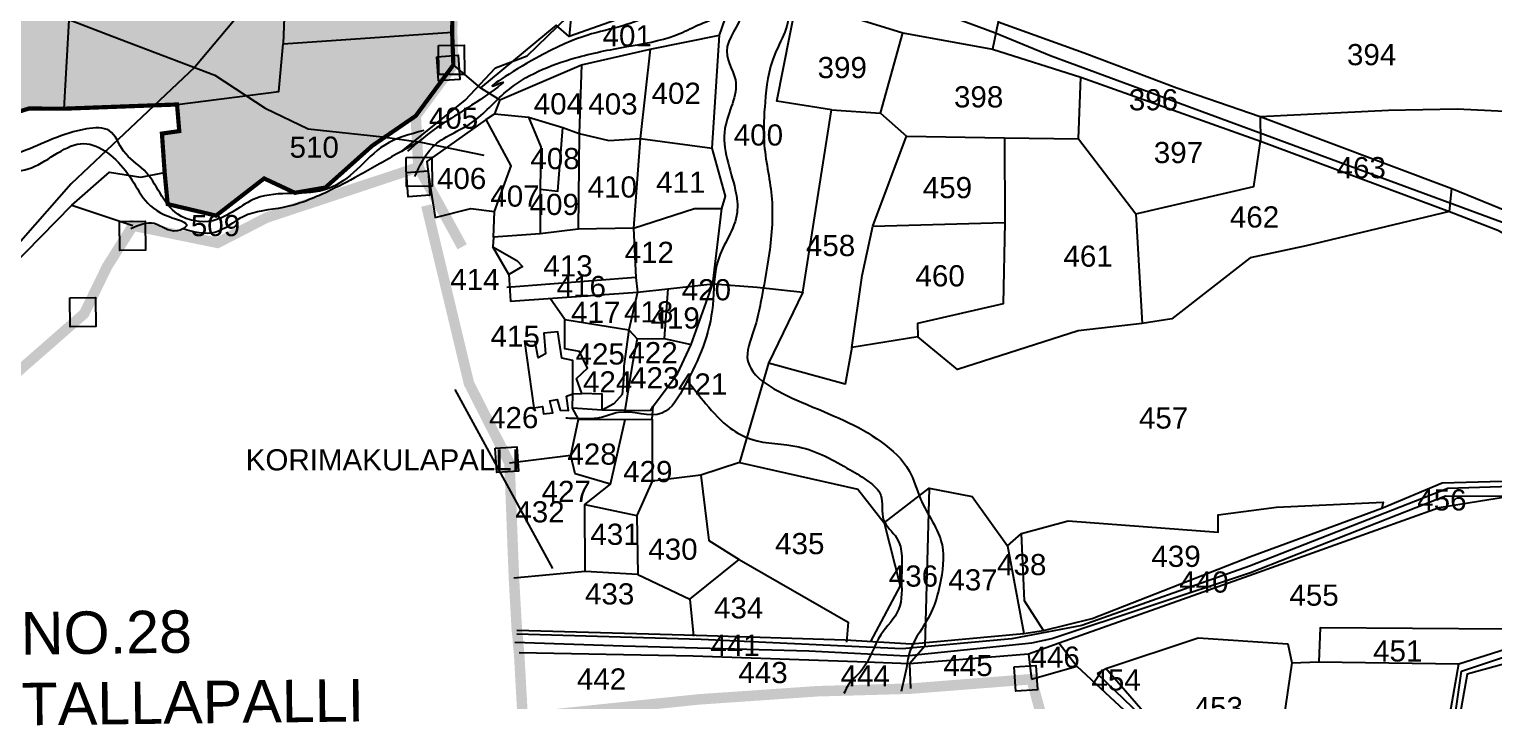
# Model space of a CAD drawing. Header units: inches. Extents: x 206739 to 240559, y 1587423 to 1599564.
# Drawn here: x 217858 to 219252, y 1590894 to 1591532 of the extents above; entities that cross this region are included whole.
import ezdxf
from ezdxf.enums import TextEntityAlignment as Align

# ---------------------------------------------------------------- set-up
doc = ezdxf.new("R2010")
doc.units = ezdxf.units.IN
doc.header["$MEASUREMENT"] = 0
doc.linetypes.add('DASHED2', pattern=[0.375, 0.25, -0.125])
for name, color, linetype in [('PLOT', 7, 'Continuous'), ('PLOT NO', 7, 'Continuous'), ('PLOTS NO', 7, 'Continuous'), ('RAOD', 1, 'Continuous'), ('ROAD', 1, 'Continuous'), ('STREAM', 4, 'Continuous'), ('text1', 7, 'Continuous'), ('text2', 7, 'Continuous'), ('VILLAGE BOUNDARY STONES', 1, 'Continuous'), ('VILLAGE BOUNDRY', 5, 'Continuous'), ('WUA-17', 3, 'Continuous')]:
    doc.layers.add(name, color=color, linetype=linetype)
doc.styles.get("Standard").update_dxf_attribs({"font": 'arial.ttf'})

msp = doc.modelspace()

# ---------------------------------------------------------------- hatches: boundary and pattern name
at = {"layer": 'PLOTS NO', "true_color": 0xf7abae}
h = msp.add_hatch(dxfattribs=at)
h.set_pattern_fill('ANSI31', color=241)
h.set_pattern_definition([(45, (0, 0), (-0.088388347648, 0.088388347648), [])])
h.paths.add_polyline_path([(217052.22766, 1590481.30615), (216877.90882, 1590483.90558), (216877.41899, 1590632.44591), (216869.46699, 1590833.63071), (216772.43039, 1590843.36672), (216795.76517, 1590930.3859), (216494.31919, 1590920.31826), (216489.18583, 1590992.30918), (216474.8432, 1590993.22666), (216498.79441, 1591187.86282), (216438.90989, 1591192.67629), (216430.69873, 1591193.3363), (216415.43005, 1591274.42817), (216439.41134, 1591348.888), (216523.71124, 1591399.44321), (216569.13775, 1591430.71039), (216593.10911, 1591453.79947), (216599.57947, 1591481.3718), (216668.74026, 1591590.50912), (216673.94095, 1591620.11945), (216775.01888, 1591638.33095), (216755.06527, 1591565.95295), (216759.9767, 1591513.36915), (216775.60939, 1591463.41657), (216839.27377, 1591467.55952), (216929.67538, 1591475.25728), (216940.03894, 1591484.13218), (216890.04118, 1591584.37648), (216900.62457, 1591589.94937), (217007.69163, 1591596.91375), (217007.75873, 1591634.10574), (217007.20562, 1591643.43254), (217026.16886, 1591657.43038), (217027.71549, 1591677.44812), (217048.25667, 1591679.23303), (217061.4832, 1591650.55357), (217058.36711, 1591601.91947), (217204.88731, 1591606.46762), (217217.98962, 1591701.59514), (217219.99335, 1591712.12223), (217242.44118, 1591780.10268), (217262.45742, 1591836.59134), (217277.12217, 1591906.52694), (217283.96599, 1591935.91838), (217281.54142, 1591977.91791), (217311.35698, 1592024.07683), (217353.74856, 1592071.67233), (217405.46081, 1592095.17921), (217416.3596, 1592031.8092), (217421.55984, 1591958.98975), (217444.06827, 1591958.16339), (217447.48735, 1591827.45279), (217673.40272, 1591829.20897), (217717.42164, 1591777.15157), (217713.8246, 1591699.54974), (217844.57027, 1591695.89679), (218065.88225, 1591693.33936), (218263.66905, 1591672.4522), (218260.82271, 1591529.43445), (218261.99212, 1591498.34852), (218226.17675, 1591449.86969), (218184.6615, 1591421.34012), (218140.19791, 1591381.68206), (218111.14518, 1591376.67639), (218081.87562, 1591390.34131), (218036.16847, 1591354.9824), (217990.0389, 1591365.93784), (217987.17321, 1591396.06879), (217984.58769, 1591433.02588), (218001.09253, 1591435.37214), (217998.95127, 1591460.69777), (217891.36895, 1591456.71169), (217857.8784, 1591456.83756), (217779.33587, 1591432.24491), (217703.21367, 1591421.06503), (217622.77296, 1591426.82318), (217614.10888, 1591333.05633), (217583.79764, 1591322.08367), (217575.25426, 1591259.17962), (217533.14242, 1591199.82243), (217491.59483, 1591183.89611), (217446.46401, 1591121.59677), (217427.3487, 1591081.73566), (217390.78987, 1591031.64515), (217284.88257, 1590896.68871), (217274.27911, 1590888.8139), (217139.28391, 1590679.95557), (217133.49456, 1590671.66683)])

# ---------------------------------------------------------------- linework, layer by layer
at = {"layer": 'PLOT'}
for points in [[(218559.75854, 1591631.35218), (218546.91846, 1591614.12172), (218538.95135, 1591606.61243), (218522.50376, 1591576.98887), (218580.48446, 1591562.94872), (218588.95315, 1591560.05494), (218689.8661, 1591528.96161), (218775.11164, 1591513.47422), (218859.21507, 1591486.55298), (219030.28731, 1591425.84983), (219210.33679, 1591358.76929), (219256.1722, 1591341.0409), (219328.33356, 1591302.373), (219340.72418, 1591328.30732), (219390.94241, 1591440.21248), (219407.02762, 1591470.44818), (219422.0638, 1591560.13714), (219428.08181, 1591599.69717), (219354.61017, 1591595.18485), (219366.43863, 1591678.02013), (219375.98227, 1591724.07465), (219410.48848, 1591726.80213), (219416.91097, 1591738.64966), (219449.89743, 1591861.13202)], [(217891.36895, 1591456.71169), (217904.26054, 1591682.05026)], [(218106.07871, 1591676.82469), (218099.89081, 1591518.47538)], [(218387.45406, 1591016.5591), (218387.03679, 1591080.11392), (218411.7234, 1591099.52289), (218425.56829, 1591160.94845), (218451.21258, 1591161.27628), (218452.16632, 1591173.6254), (218475.33796, 1591204.49032), (218488.22487, 1591232.47658), (218508.86442, 1591290.13465), (218517.63935, 1591361.91169), (218521.1862, 1591373.35629), (218508.2223, 1591419.26813), (218515.25592, 1591526.69062), (218528.82646, 1591566.1695), (218522.50376, 1591576.98887), (218488.30664, 1591566.61964), (218372.22365, 1591525.35735), (218359.91505, 1591536.06704), (218287.97975, 1591476.39238), (218261.99212, 1591498.34852)], [(218314.83053, 1591299.02918), (218316.36965, 1591273.67789), (218437.26735, 1591282.26262), (218466.16723, 1591285.40254), (218508.86442, 1591290.13465), (218551.0575, 1591286.96765), (218594.75519, 1591282.05796), (218622.01526, 1591455.64646), (218570.00787, 1591463.87367), (218588.95315, 1591560.05494)], [(218375.33562, 1591560.14726), (218372.22365, 1591525.35735)], [(218785.50598, 1591564.31128), (218780.61206, 1591539.31087), (218775.11164, 1591513.47422)], [(218780.61206, 1591539.31087), (218862.32312, 1591509.87149), (218950.69177, 1591476.52532), (219030.00805, 1591449.16959), (219152.13228, 1591455.31963), (219217.6055, 1591456.68747), (219347.12901, 1591450.34804), (219370.21833, 1591438.67366), (219390.94241, 1591440.21248)], [(217284.88257, 1590896.68871), (217390.78987, 1591031.64515), (217427.3487, 1591081.73566), (217446.46401, 1591121.59677), (217491.59483, 1591183.89611), (217533.14242, 1591199.82243), (217575.25426, 1591259.17962), (217583.79764, 1591322.08367), (217616.12041, 1591333.7845), (217622.77296, 1591426.82318), (217703.21367, 1591421.06503), (217779.33587, 1591432.24491), (217857.8784, 1591456.83756), (217891.36895, 1591456.71169), (217998.95127, 1591460.69777), (218095.98464, 1591472.90399), (218099.89081, 1591518.47538), (218260.82271, 1591529.43445)], [(218306.11953, 1591465.002), (218384.04375, 1591498.57014), (218449.265, 1591513.33182), (218515.25592, 1591526.69062)], [(218622.01526, 1591455.64646), (218668.67059, 1591452.5802), (218689.8661, 1591528.96161)], [(218449.265, 1591513.33182), (218439.88273, 1591428.23218), (218433.57929, 1591342.97284), (218380.84248, 1591342.12734)], [(218384.04375, 1591498.57014), (218381.69541, 1591433.24118), (218380.84248, 1591342.12734), (218344.56421, 1591337.78024), (218300.1397, 1591334.48247), (218301.14889, 1591359.03111)], [(218287.97975, 1591476.39238), (218306.11953, 1591465.002), (218301.25785, 1591451.66012), (218293.30586, 1591446.41385), (218236.78661, 1591406.37932), (218239.18712, 1591387.26181), (218244.78666, 1591353.32818), (218278.54381, 1591361.80356), (218301.14889, 1591359.03111), (218316.94946, 1591402.3922), (218293.30586, 1591446.41385), (218301.25785, 1591451.66012), (218333.63052, 1591448.70428), (218366.13691, 1591438.66843), (218381.69541, 1591433.24118), (218409.99557, 1591426.52719), (218439.88273, 1591428.23218), (218508.2223, 1591419.26813)], [(218668.67059, 1591452.5802), (218693.45438, 1591430.60557), (218786.72871, 1591429.08373), (218856.91666, 1591428.16958), (218859.21507, 1591486.55298)], [(217619.84851, 1591095.13851), (217670.33669, 1591159.11161), (217810.5884, 1591275.29269), (217898.73044, 1591364.81114), (217934.70057, 1591396.17762), (217964.58458, 1591391.4973), (217987.17321, 1591396.06879), (217984.58769, 1591433.02588), (218001.09253, 1591435.37214), (217998.95127, 1591460.69777)], [(217987.17321, 1591396.06879), (217990.0389, 1591365.93784), (218036.16847, 1591354.9824), (218081.87562, 1591390.34131), (218111.14518, 1591376.67639), (218140.19791, 1591381.68206), (218184.6615, 1591421.34012), (218226.17675, 1591449.86969)], [(218333.63052, 1591448.70428), (218345.14213, 1591420.37798), (218344.72729, 1591380.17043), (218344.56421, 1591337.78024)], [(219030.00805, 1591449.16959), (219030.28731, 1591425.84983)], [(219030.00805, 1591449.16959), (219212.51462, 1591380.83258), (219340.72418, 1591328.30732)], [(218344.72729, 1591380.17043), (218361.59588, 1591378.11073), (218366.13691, 1591438.66843)], [(218641.26379, 1591229.39991), (218651.28828, 1591298.15963), (218661.35601, 1591344.92508), (218693.45438, 1591430.60557)], [(218786.72871, 1591429.08373), (218787.08642, 1591348.32855), (218785.32978, 1591271.12942), (218703.87686, 1591252.20894), (218704.1885, 1591239.53054)], [(218856.91666, 1591428.16958), (218911.53136, 1591356.58916), (219024.0077, 1591382.75597), (219030.28731, 1591425.84983)], [(219210.33679, 1591358.76929), (219212.51462, 1591380.83258)], [(217898.73044, 1591364.81114), (217956.93639, 1591345.49178)], [(219210.33679, 1591358.76929), (219073.74214, 1591326.38393), (219020.49879, 1591314.94055), (218945.97341, 1591256.78156), (218917.61562, 1591252.33992), (218856.70149, 1591245.37794), (218741.7594, 1591208.52978), (218704.1885, 1591239.53054), (218641.26379, 1591229.39991), (218634.99035, 1591194.64545), (218561.83277, 1591214.51703), (218534.37635, 1591120.13347), (218497.6048, 1591108.19822), (218451.36632, 1591102.47261), (218436.55257, 1591069.80891), (218437.5521, 1591013.51974), (218387.45406, 1591016.5591), (218319.65833, 1591010.23145)], [(218433.57929, 1591342.97284), (218491.66007, 1591361.82975), (218517.63935, 1591361.91169)], [(218911.53136, 1591356.58916), (218917.61562, 1591252.33992)], [(220251.9841, 1591356.70409), (220251.37986, 1591337.03437), (220022.17767, 1591286.50941), (219887.64967, 1591256.38869), (219720.68283, 1591182.82117), (219624.42624, 1591200.11257), (219482.9304, 1591264.94036), (219359.23788, 1591319.29672), (219340.25638, 1591300.22088), (219317.75921, 1591279.0376), (219295.70259, 1591183.2986), (219290.00021, 1591145.44642), (219271.2362, 1591132.76497), (219271.76592, 1591102.62263), (219272.92243, 1591085.651), (219271.58142, 1590945.71473), (219272.18988, 1590931.23212), (219227.09745, 1590918.69322), (219207.81896, 1590810.40038), (219201.64595, 1590739.50642), (219198.53542, 1590710.63455), (219149.88346, 1590706.91845)], [(218433.57929, 1591342.97284), (218435.59643, 1591296.06787), (218437.26735, 1591282.26262), (218428.97361, 1591246.33877), (218424.27221, 1591211.70002), (218423.9988, 1591199.09941), (218422.69651, 1591184.82634), (218414.83383, 1591176.04745), (218403.59287, 1591169.7801), (218403.67741, 1591185.11275), (218384.17115, 1591185.82305), (218379.3066, 1591199.8985), (218389.61232, 1591209.76129), (218382.10011, 1591225.71255), (218367.96708, 1591228.16686), (218368.09719, 1591256.08436), (218354.11908, 1591276.16376)], [(218661.35601, 1591344.92508), (218787.08642, 1591348.32855)], [(218300.1397, 1591334.48247), (218299.42519, 1591325.14595), (218322.30433, 1591312.23071), (218327.89802, 1591306.72806), (218314.83053, 1591299.02918), (218299.42519, 1591325.14595)], [(218435.59643, 1591296.06787), (218312.99661, 1591286.45262)], [(218466.16723, 1591285.40254), (218462.73134, 1591238.14971)], [(218594.75519, 1591282.05796), (218561.83277, 1591214.51703)], [(218368.09719, 1591256.08436), (218428.97361, 1591246.33877), (218436.89337, 1591237.73598), (218462.73134, 1591238.14971), (218488.22487, 1591232.47658)], [(218375.64404, 1591185.502), (218375.85203, 1591217.10247), (218365.24221, 1591219.23353), (218361.5009, 1591244.32633), (218348.11244, 1591243.11426), (218349.74785, 1591223.60501), (218342.70973, 1591219.68097), (218339.80091, 1591234.80528), (218329.87005, 1591235.40776), (218338.6718, 1591172.0818), (218346.89562, 1591173.36652), (218347.79657, 1591166.55384), (218356.62057, 1591167.45031), (218353.82533, 1591178.85858), (218360.77527, 1591179.912), (218363.61459, 1591169.93905), (218371.66154, 1591169.63602), (218369.56451, 1591183.38417), (218375.64404, 1591185.502)], [(218436.89337, 1591237.73598), (218432.54409, 1591214.55947), (218425.18683, 1591169.59128), (218449.95223, 1591170.01438), (218452.16632, 1591173.6254)], [(218425.18683, 1591169.59128), (218403.59287, 1591169.7801), (218375.43916, 1591171.88113), (218375.64404, 1591185.502), (218384.17115, 1591185.82305)], [(218411.7234, 1591099.52289), (218377.86675, 1591109.45772), (218373.7405, 1591126.74395), (218381.02984, 1591161.21944), (218375.43916, 1591171.88113)], [(218381.02984, 1591161.21944), (218425.56829, 1591160.94845)], [(218451.21258, 1591161.27628), (218451.36632, 1591102.47261)], [(218373.7405, 1591126.74395), (218315.47181, 1591119.41205)], [(218534.37635, 1591120.13347), (218646.95803, 1591094.69311), (218672.00671, 1591062.64097), (218714.87369, 1591095.55728), (218755.84893, 1591087.76733), (218789.33521, 1591040.90684), (218802.65511, 1591052.45047), (218847.3069, 1591064.59295), (218990.02363, 1591053.6967), (218989.91415, 1591070.40693), (219045.5308, 1591077.73484), (219147.21456, 1591082.42717), (219145.86143, 1591076.78476)], [(218322.44187, 1590960.52621), (218493.02439, 1590955.77688), (218634.88714, 1590951.31386), (218698.19299, 1590947.58432), (218804.9895, 1590957.40866), (218823.72453, 1590960.29279), (218870.04565, 1590971.76409), (219020.92351, 1591030.59801), (219145.86143, 1591076.78476), (219203.24409, 1591100.64787), (219271.76592, 1591102.62263), (219419.50516, 1591084.081), (219596.12456, 1591065.96528), (219719.4741, 1591054.78444), (219828.62929, 1591046.36783), (219943.05693, 1591038.06032), (219977.07715, 1591034.85989), (220085.495, 1591041.42993), (220175.17414, 1591031.85324), (220363.32286, 1591004.31133)], [(218497.6048, 1591108.19822), (218505.25899, 1591045.78478), (218534.03964, 1591027.69515), (218637.85283, 1590968.19481), (218636.1448, 1590949.09758)], [(219193.9521, 1590708.74745), (219199.19657, 1590814.7084), (219219.23274, 1590928.60939), (219264.21718, 1590942.71106), (219262.92068, 1590961.46424), (219265.47388, 1591087.45712), (219200.4996, 1591077.06848), (219019.61118, 1591012.18848), (218936.54421, 1590982.78256), (218838.63291, 1590948.10253), (218809.44717, 1590937.82942), (218696.18319, 1590928.4848), (218646.47591, 1590930.55187), (218490.11657, 1590935.86132), (218324.5726, 1590939.14904)], [(218714.87369, 1591095.55728), (218710.6661, 1590945.31474)], [(218387.03679, 1591080.11392), (218436.55257, 1591069.80891)], [(218672.00671, 1591062.64097), (218687.42631, 1591002.88956), (218658.93499, 1590949.72539)], [(218823.72453, 1590960.29279), (218805.69519, 1590988.59739), (218802.65511, 1591052.45047)], [(218789.33521, 1591040.90684), (218804.9895, 1590957.40866)], [(218487.08095, 1590989.96075), (218534.03964, 1591027.69515)], [(218437.5521, 1591013.51974), (218487.08095, 1590989.96075), (218490.566, 1590954.90657)], [(219262.92068, 1590961.46424), (219086.96353, 1590962.97718), (219085.75183, 1590930.43967)], [(218710.6661, 1590945.31474), (218696.18319, 1590928.4848), (218697.22025, 1590904.99154)], [(218838.63291, 1590948.10253), (218855.57635, 1590926.35506), (218945.37683, 1590843.0072)], [(218874.99079, 1590919.41863), (218882.93703, 1590924.30442), (218970.87688, 1590953.2489), (219056.46527, 1590947.73365), (219060.09573, 1590929.45625), (219042.46175, 1590808.21752), (218996.18623, 1590827.09459), (218949.80221, 1590847.54108), (218882.93703, 1590924.30442)], [(218809.44717, 1590937.82942), (218812.28088, 1590913.98756)], [(218812.28088, 1590913.98756), (218855.57635, 1590926.35506)], [(218874.99079, 1590919.41863), (218949.80221, 1590847.54108)], [(219060.09573, 1590929.45625), (219085.75183, 1590930.43967), (219219.23274, 1590928.60939)]]:
    msp.add_lwpolyline(points, dxfattribs=at)
at = {"layer": 'RAOD'}
for points in [[(218275.14249, 1591803.91788), (218189.91291, 1591708.77039), (218151.57924, 1591655.1971), (218106.32512, 1591603.96038), (218015.97858, 1591496.12897), (217898.2549, 1591385.19553), (217815.6388, 1591291.65645), (217806.41387, 1591269.76095), (217703.29403, 1591167.38697), (217648.03133, 1591120.9814), (217611.8703, 1591061.64713), (217611.97414, 1591052.70598)], [(217356.30358, 1591653.15382), (217449.76691, 1591629.80358), (217700.88279, 1591616.82944), (217937.12528, 1591525.6388), (218034.80382, 1591488.74836), (218082.73947, 1591457.08958), (218123.74967, 1591437.40278), (218194.66166, 1591429.77633), (218231.18683, 1591424.91929), (218291.05634, 1591412.41151)]]:
    msp.add_lwpolyline(points, dxfattribs=at)
at = {"layer": 'ROAD'}
for points in [[(218225.4478, 1591673.24402), (218372.60273, 1591659.03531), (218466.7958, 1591639.40557), (218503.26799, 1591628.60482), (218546.97592, 1591606.68368), (218607.88052, 1591575.51513), (218692.19101, 1591560.84008), (218777.26282, 1591529.33214), (218831.1235, 1591506.92344), (219265.75497, 1591346.90181), (219405.83395, 1591284.84936), (219668.35088, 1591162.50419), (219873.86447, 1591070.97683), (219930.99752, 1591053.61879), (220046.79451, 1591037.50222), (220085.7175, 1591034.2685)], [(218212.53989, 1591416.1159), (218273.36938, 1591464.79896), (218302.15901, 1591495.4656), (218332.11434, 1591506.99026), (218370.98369, 1591544.48925), (218399.95196, 1591588.82935), (218419.65756, 1591625.05451), (218447.0096, 1591645.3421)], [(219197.57547, 1590703.78354), (219204.91103, 1590804.09601), (219221.52235, 1590921.5943), (219268.3622, 1590937.05362), (219267.14861, 1591099.05741), (219266.80155, 1591120.22684), (219271.80489, 1591147.38907), (219279.96416, 1591147.44342), (219300.67009, 1591216.92431), (219313.00194, 1591278.82474), (219348.46206, 1591323.07439), (219409.97683, 1591467.33047), (219421.68116, 1591538.53513), (219430.3528, 1591588.79392), (219433.88556, 1591619.59324)], [(218320.47137, 1590949.31029), (218423.74764, 1590945.70684), (218600.30086, 1590940.849), (218693.39039, 1590936.29144), (218704.80433, 1590937.58023), (218812.68782, 1590948.54191), (218831.66217, 1590952.60202), (219020.79471, 1591015.47709), (219206.39458, 1591088.41155), (219284.63514, 1591087.96799), (219454.79054, 1591067.28963), (219681.75003, 1591045.66933), (219799.61757, 1591036.61407), (219999.7002, 1591023.57769), (220086.96765, 1591028.59889), (220256.71735, 1591004.12134), (220576.60231, 1590961.36962), (220848.95262, 1590924.71454), (221109.37276, 1590896.3276)], [(220312.9616, 1591003.80677), (220085.7175, 1591034.2685), (219980.59682, 1591029.36882), (219731.02419, 1591048.1424), (219366.90448, 1591083.95367), (219268.82178, 1591097.39536), (219208.7081, 1591095.43226), (219019.83636, 1591021.41736), (218860.11123, 1590965.06351), (218793.71361, 1590952.47801), (218689.10859, 1590942.74769), (218497.73882, 1590951.7751), (218322.46164, 1590956.69346)]]:
    msp.add_lwpolyline(points, dxfattribs=at)
at = {"layer": 'STREAM'}
for points in [[(220749.40155, 1593853.67805), (220740.7591, 1593819.06484), (220733.79238, 1593787.38257), (220728.9919, 1593768.51799), (220695.06044, 1593736.20714), (220679.45308, 1593727.62121), (220666.7889, 1593700.23688), (220646.3642, 1593679.82294), (220632.79686, 1593658.71012), (220611.34823, 1593642.91721), (220594.24133, 1593597.46591), (220572.0643, 1593565.16528), (220555.7001, 1593530.26482), (220543.33047, 1593502.76956), (220491.13868, 1593453.76057), (220454.28314, 1593411.06482), (220428.77256, 1593382.44683), (220399.36513, 1593351.52238), (220374.08126, 1593326.13601), (220332.70255, 1593278.24978), (220295.28597, 1593221.51461), (220276.65225, 1593197.71362), (220268.25063, 1593161.34954), (220241.18776, 1593139.96751), (220229.27051, 1593100.49672), (220204.56812, 1593061.26767), (220201.75191, 1593010.17518), (220137.17419, 1592962.50147), (220071.46001, 1592939.95453), (220031.86094, 1592926.31997), (219928.19858, 1592887.9467), (219817.54941, 1592837.68799), (219744.16986, 1592819.87669), (219641.60268, 1592756.97394), (219595.63916, 1592709.38687), (219569.87491, 1592682.40033), (219509.66286, 1592675.83708), (219447.80665, 1592623.55052), (219367.04722, 1592575.35823), (219276.9368, 1592564.17913), (219209.07921, 1592537.88325), (219121.37052, 1592512.01533), (219011.29944, 1592453.39482), (218957.19865, 1592416.38333), (218885.0345, 1592374.18642), (218823.03473, 1592315.28853), (218799.95259, 1592266.88285), (218771.71643, 1592223.52199), (218758.10332, 1592159.20695), (218741.47677, 1592078.24061), (218726.62016, 1592023.8022), (218728.12829, 1591993.3), (218724.9582, 1591952.2722), (218711.4873, 1591920.98506), (218695.41349, 1591875.46443), (218680.24815, 1591816.80379), (218668.2172, 1591747.55757), (218632.91173, 1591693.50582), (218585.20929, 1591626.88176), (218558.74306, 1591610.04885), (218563.11815, 1591564.14154), (218578.37364, 1591551.99343), (218568.15392, 1591508.67789), (218558.69714, 1591463.01459), (218557.7118, 1591425.13848), (218564.81612, 1591374.18922), (218562.63705, 1591318.8269), (218554.45848, 1591272.05172), (218549.36926, 1591250.09531), (218541.82786, 1591220.16771), (218593.42874, 1591177.52536), (218669.34065, 1591139.78006), (218695.87352, 1591112.20817), (218706.73987, 1591085.35358), (218727.17283, 1591041.7567), (218724.9919, 1591003.79792), (218718.19187, 1590980.52299), (218705.88786, 1590958.66791), (218696.88151, 1590941.2417), (218693.21406, 1590924.78473), (218688.16614, 1590902.23105)], [(218123.86685, 1592447.22469), (218162.51895, 1592491.58894), (218235.71499, 1592540.99453), (218294.84597, 1592582.42935), (218384.14382, 1592623.85167), (218436.77708, 1592652.50568), (218544.33337, 1592702.17514), (218619.17237, 1592727.81612), (218718.23613, 1592737.69702), (218760.69439, 1592737.97923), (218825.84384, 1592764.56537), (218928.5518, 1592776.5933), (218972.1301, 1592771.64669), (219004.02214, 1592749.21531), (219060.40201, 1592720.66654), (219136.52292, 1592694.84962), (219178.89055, 1592690.95636), (219207.14801, 1592693.66797), (219281.87412, 1592685.23502), (219360.63322, 1592692.57511), (219401.56924, 1592687.44582), (219372.5362, 1592641.09343), (219363.31777, 1592619.79343), (219304.70831, 1592606.26602), (219263.03241, 1592594.66733), (219198.85156, 1592584.92395), (219152.68729, 1592555.95912), (219039.92767, 1592504.48134), (218956.02961, 1592478.21406), (218907.10643, 1592445.26832), (218884.59986, 1592435.16304), (218853.21149, 1592384.47862), (218831.10178, 1592347.70134), (218802.41877, 1592312.74373), (218776.10487, 1592276.43381), (218755.73625, 1592224.72021), (218724.92295, 1592154.74559), (218702.49201, 1592084.21343), (218689.5828, 1592062.47493), (218682.06314, 1591967.97307), (218667.03872, 1591894.54181), (218661.43578, 1591838.4387), (218648.47471, 1591762.23604), (218615.30466, 1591698.92084), (218599.74214, 1591674.2783), (218573.37608, 1591638.72283), (218545.30523, 1591600.39635), (218531.99383, 1591568.01753), (218486.61457, 1591554.06079), (218423.41103, 1591535.66754), (218340.22944, 1591504.52255), (218302.1607, 1591479.14956), (218308.27284, 1591481.77032), (218287.77461, 1591465.57145), (218241.3372, 1591435.07167), (218218.3532, 1591416.42684)], [(216456.12319, 1591365.98566), (216491.4489, 1591397.04332), (216518.23993, 1591426.52844), (216549.83358, 1591451.47686), (216568.70022, 1591477.6284), (216594.08185, 1591501.49809), (216606.41644, 1591531.40468), (216623.82921, 1591555.7712), (216643.70751, 1591574.74104), (216659.15246, 1591616.17653), (216696.1442, 1591630.7511), (216742.99392, 1591634.53673), (216800.40149, 1591643.45463), (216830.75108, 1591645.86989), (216852.43601, 1591657.90918), (216885.78646, 1591681.28206), (216930.56356, 1591696.97859), (216970.04505, 1591725.72702), (216976.4278, 1591785.62253), (216981.46847, 1591857.48708), (217005.30798, 1591888.13072), (217064.91751, 1591912.99849), (217167.79124, 1591929.92081), (217246.03875, 1591950.58267), (217284.46176, 1591995.84203), (217293.12425, 1592012.15791), (217333.69174, 1592056.66253), (217374.07323, 1592085.72934), (217461.57667, 1592122.41915), (217527.93918, 1592137.80795), (217610.4101, 1592175.91343), (217670.40962, 1592211.36546), (217737.30785, 1592220.25709), (217819.12461, 1592223.63731), (217930.97217, 1592246.7312), (218002.34927, 1592267.29366), (218016.26821, 1592313.80358), (218044.77348, 1592375.78127), (218055.47528, 1592394.78299), (218099.10452, 1592400.00902), (218104.43457, 1592398.59613), (218118.85305, 1592402.59804)], [(218225.33789, 1591392.13245), (218242.37231, 1591420.33878), (218279.68605, 1591443.5456), (218312.07194, 1591472.81327), (218377.81491, 1591504.98353), (218427.14251, 1591515.74367), (218472.69126, 1591526.24258), (218514.90018, 1591543.86049), (218534.43762, 1591546.15957), (218522.76222, 1591515.9528), (218530.42846, 1591484.0717), (218520.57091, 1591437.86824), (218530.33458, 1591379.48543), (218532.07161, 1591357.79291), (218513.9155, 1591312.61503), (218508.90514, 1591269.79678), (218499.81648, 1591230.54072), (218482.31452, 1591193.25349), (218460.59021, 1591167.10274), (218419.10786, 1591167.6195), (218403.04814, 1591162.95098), (218384.14429, 1591161.64407), (218368.90698, 1591162.25114)], [(218233.7477, 1591435.84929), (218196.62541, 1591422.11419), (218169.97109, 1591398.74437), (218143.25493, 1591380.69546), (218074.12617, 1591371.31896), (218032.94784, 1591350.14565), (217999.73742, 1591356.26415), (217967.59085, 1591398.16796), (217948.14794, 1591416.27213), (217934.60824, 1591435.62741), (217912.81588, 1591437.43978), (217851.22755, 1591415.7338), (217809.62632, 1591405.49442), (217752.22165, 1591405.71469), (217699.84632, 1591405.99338), (217655.30876, 1591385.89124), (217626.16347, 1591347.71028), (217597.58238, 1591311.90104), (217579.75351, 1591266.02159), (217563.43263, 1591219.12026), (217526.17924, 1591191.19269), (217484.77374, 1591164.10385), (217450.89069, 1591120.91231), (217424.00855, 1591066.20156), (217391.95327, 1591019.55267), (217366.21138, 1590992.89125), (217316.29395, 1590932.53676), (217298.59741, 1590902.17553), (217263.57632, 1590860.37861), (217216.46472, 1590786.69571), (217183.33543, 1590734.86884), (217150.7846, 1590678.99139), (217124.9594, 1590660.65718), (217100.20031, 1590626.96182), (217080.85631, 1590611.06802)], [(217117.31638, 1590554.43207), (217132.14777, 1590602.20306), (217157.88087, 1590653.94402), (217196.67267, 1590708.10432), (217222.08934, 1590761.61546), (217242.26999, 1590807.37907), (217301.63392, 1590898.76575), (217338.93254, 1590948.27589), (217407.49829, 1591006.13152), (217439.99224, 1591065.54468), (217471.80422, 1591128.88638), (217505.46626, 1591160.31997), (217536.08677, 1591173.38828), (217553.92874, 1591195.29762), (217576.24896, 1591235.17319), (217600.0226, 1591304.21468), (217630.02802, 1591344.77076), (217668.92941, 1591383.6563), (217721.13653, 1591397.86225), (217761.18233, 1591389.16233), (217809.04782, 1591395.0398), (217860.34538, 1591400.5393), (217910.08266, 1591423.58588), (217951.83772, 1591395.09765), (217991.43974, 1591354.04035), (218007.81435, 1591345.3612), (217998.99385, 1591340.52845), (217977.3146, 1591347.37214), (217954.88513, 1591342.38136)], [(218227.92323, 1591424.48926), (218207.63681, 1591413.31482), (218171.48102, 1591392.79112), (218142.06791, 1591377.66731), (218099.92996, 1591362.6914), (218061.86177, 1591353.97125), (218034.81545, 1591338.87493), (218004.59436, 1591342.36736)], [(218484.97298, 1591197.85741), (218502.39707, 1591176.04034), (218525.62587, 1591152.72589), (218545.59235, 1591142.23943), (218590.8048, 1591134.99112), (218639.58318, 1591113.20571), (218657.4709, 1591101.86351), (218668.80414, 1591089.11885), (218671.58416, 1591065.465), (218683.97765, 1591048.43923), (218688.69097, 1591011.33089), (218685.83161, 1590980.19241), (218668.88059, 1590956.1308), (218650.68567, 1590922.44581), (218636.73955, 1590906.69872), (218633.8409, 1590900.29902)]]:
    msp.add_spline(points, degree=3, dxfattribs=at)
at = {"layer": 'text2', "color": 2}
msp.add_lwpolyline([(218356.55236, 1591019.23165), (218263.59094, 1591189.4112)], dxfattribs=at)
at = {"layer": 'VILLAGE BOUNDARY STONES'}
for points in [[(218247.7868, 1591516.69775), (218272.14923, 1591516.98067), (218272.46999, 1591489.36021), (218248.10756, 1591489.07728)], [(218246.31004, 1591506.17718), (218266.71073, 1591507.58758), (218268.30468, 1591484.53199), (218247.90398, 1591483.12159)], [(218217.09411, 1591410.31027), (218241.45654, 1591410.59319), (218241.7773, 1591382.97273), (218217.41487, 1591382.6898)], [(218217.4727, 1591396.02725), (218237.8734, 1591397.43765), (218239.46734, 1591374.38206), (218219.06664, 1591372.97167)], [(217944.32344, 1591349.41295), (217968.68587, 1591349.69587), (217969.00663, 1591322.0754), (217944.6442, 1591321.79248)], [(217897.02038, 1591276.70164), (217921.38281, 1591276.98457), (217921.70357, 1591249.3641), (217897.34114, 1591249.08117)], [(218301.88737, 1591133.6799), (218322.28807, 1591135.0903), (218323.88201, 1591112.03471), (218303.48132, 1591110.62431)], [(218795.96474, 1590925.59309), (218816.36544, 1590927.00349), (218817.95938, 1590903.9479), (218797.55868, 1590902.5375)]]:
    msp.add_lwpolyline(points, close=True, dxfattribs=at)
at = {"layer": 'VILLAGE BOUNDRY', "linetype": 'DASHED2', "ltscale": 50, "const_width": 10}
for points in [[(218045.79385, 1592761.16663), (218101.56484, 1592466.10832), (218116.12047, 1592401.34624), (218126.98873, 1592366.87465), (218140.57542, 1592305.72452), (218153.39497, 1592241.90764), (218179.83502, 1592166.50929), (218206.23824, 1592110.83864), (218206.23824, 1592110.83864), (218227.07436, 1591966.32714), (218263.66905, 1591672.4522), (218260.82271, 1591529.43445), (218261.99212, 1591498.34852), (218226.17675, 1591449.86969), (218228.76496, 1591401.02907), (218270.42911, 1591325.30293), (218228.76496, 1591401.02907), (218084.1732, 1591353.02776), (218037.56384, 1591329.06086), (217956.93639, 1591345.49178), (217932.32931, 1591306.43258), (217910.61698, 1591261.75254), (217841.62245, 1591201.41634)], [(218827.66686, 1590857.25782), (218812.28088, 1590913.98756), (218697.22025, 1590904.99154), (218608.80519, 1590902.52363), (218495.61083, 1590894.74444), (218327.97408, 1590877.42764), (218324.5726, 1590939.14904), (218323.70922, 1590946.9164), (218323.19311, 1590954.38169), (218322.44187, 1590960.52621), (218319.65833, 1591010.23145), (218315.47181, 1591119.41205), (218276.80202, 1591195.49905), (218236.27069, 1591364.64526)]]:
    msp.add_lwpolyline(points, dxfattribs=at)
at = {"layer": 'WUA-17', "color": 17, "const_width": 4}
msp.add_lwpolyline([(217844.57027, 1591695.89679), (218065.88225, 1591693.33936), (218263.66905, 1591672.4522), (218260.82271, 1591529.43445), (218261.99212, 1591498.34852), (218226.17675, 1591449.86969), (218226.17675, 1591449.86969), (218184.6615, 1591421.34012), (218140.19791, 1591381.68206), (218111.14518, 1591376.67639), (218081.87562, 1591390.34131), (218036.16847, 1591354.9824), (217990.0389, 1591365.93784), (217987.17321, 1591396.06879), (217984.58769, 1591433.02588), (218001.09253, 1591435.37214), (217998.95127, 1591460.69777), (217891.36895, 1591456.71169), (217857.8784, 1591456.83756), (217779.33587, 1591432.24491)], dxfattribs=at)

# ---------------------------------------------------------------- texts
at = {"layer": 'PLOT NO'}
for s, p in [('401', (218427.47746, 1591526.01491)), ('394', (219136.10028, 1591508.13085)), ('399', (218632.20358, 1591495.84232)), ('402', (218474.13264, 1591471.36659)), ('398', (218762.00837, 1591467.98755)), ('396', (218928.44296, 1591465.2134)), ('404', (218361.99004, 1591461.35881)), ('403', (218413.9056, 1591461.18994)), ('405', (218262.13619, 1591447.69096)), ('400', (218552.38835, 1591431.69888)), ('510', (218129.5518, 1591420.14598)), ('408', (218358.82051, 1591409.27872)), ('397', (218952.22491, 1591414.99661)), ('463', (219126.18987, 1591400.61202)), ('406', (218269.86148, 1591390.35124)), ('410', (218413.34645, 1591382.23243)), ('411', (218478.47917, 1591386.73537)), ('459', (218732.34008, 1591381.62415)), ('407', (218320.66881, 1591373.57036)), ('409', (218358.07675, 1591365.63403)), ('462', (219024.62938, 1591353.72858)), ('509', (218035.56412, 1591345.5178)), ('458', (218621.05443, 1591326.57913)), ('412', (218448.48869, 1591320.02369)), ('461', (218866.22795, 1591316.47126)), ('413', (218371.14607, 1591307.16055)), ('460', (218725.35336, 1591297.71263)), ('414', (218282.52195, 1591294.26907)), ('416', (218383.79854, 1591287.52401)), ('420', (218502.86124, 1591284.48127)), ('417', (218397.53531, 1591262.91902)), ('418', (218447.90184, 1591263.39467)), ('419', (218473.12446, 1591257.62236)), ('415', (218320.86498, 1591240.33146)), ('425', (218401.77348, 1591223.3768)), ('422', (218452.08829, 1591224.60049)), ('423', (218453.74318, 1591200.66344)), ('424', (218408.87582, 1591196.80994)), ('421', (218499.28287, 1591194.79251)), ('426', (218319.45377, 1591162.81827)), ('457', (218938.08261, 1591162.45111)), ('KORIMAKULAPALLI', (218194.85892, 1591122.6654)), ('428', (218394.06521, 1591128.14129)), ('429', (218447.1185, 1591111.51569)), ('427', (218369.44092, 1591092.61651)), ('456', (219202.98697, 1591084.55939)), ('432', (218344.46045, 1591073.20193)), ('431', (218415.89506, 1591051.83427)), ('430', (218471.03916, 1591037.60806)), ('435', (218591.77891, 1591042.94892)), ('438', (218803.03161, 1591022.97988)), ('439', (218949.92248, 1591030.88031)), ('436', (218699.97626, 1591012.09712)), ('437', (218756.64231, 1591008.49863)), ('440', (218976.43802, 1591006.40718)), ('433', (218410.78987, 1590995.11072)), ('455', (219081.32222, 1590993.95957)), ('434', (218533.57118, 1590981.80254)), ('441', (218530.17891, 1590946.26513)), ('446', (218834.85792, 1590935.00991)), ('451', (219160.96981, 1590940.84056)), ('445', (218751.91275, 1590927.02069)), ('442', (218403.014, 1590914.17377)), ('443', (218556.79788, 1590920.29593)), ('444', (218654.04623, 1590917.24828)), ('454', (218892.82446, 1590913.2831)), ('453', (218990.17866, 1590886.94291))]:
    msp.add_text(s, height=20.139367, dxfattribs=at).set_placement(p, align=Align.MIDDLE_CENTER)
at = {"layer": 'text1', "insert": (217849.93463, 1590977.72641), "char_height": 40.3798324, "width": 326.1236126, "attachment_point": 1, "rotation": 0.66535654}
msp.add_mtext('NO.28 TALLAPALLI', dxfattribs=at)

doc.saveas('drawing.dxf')
